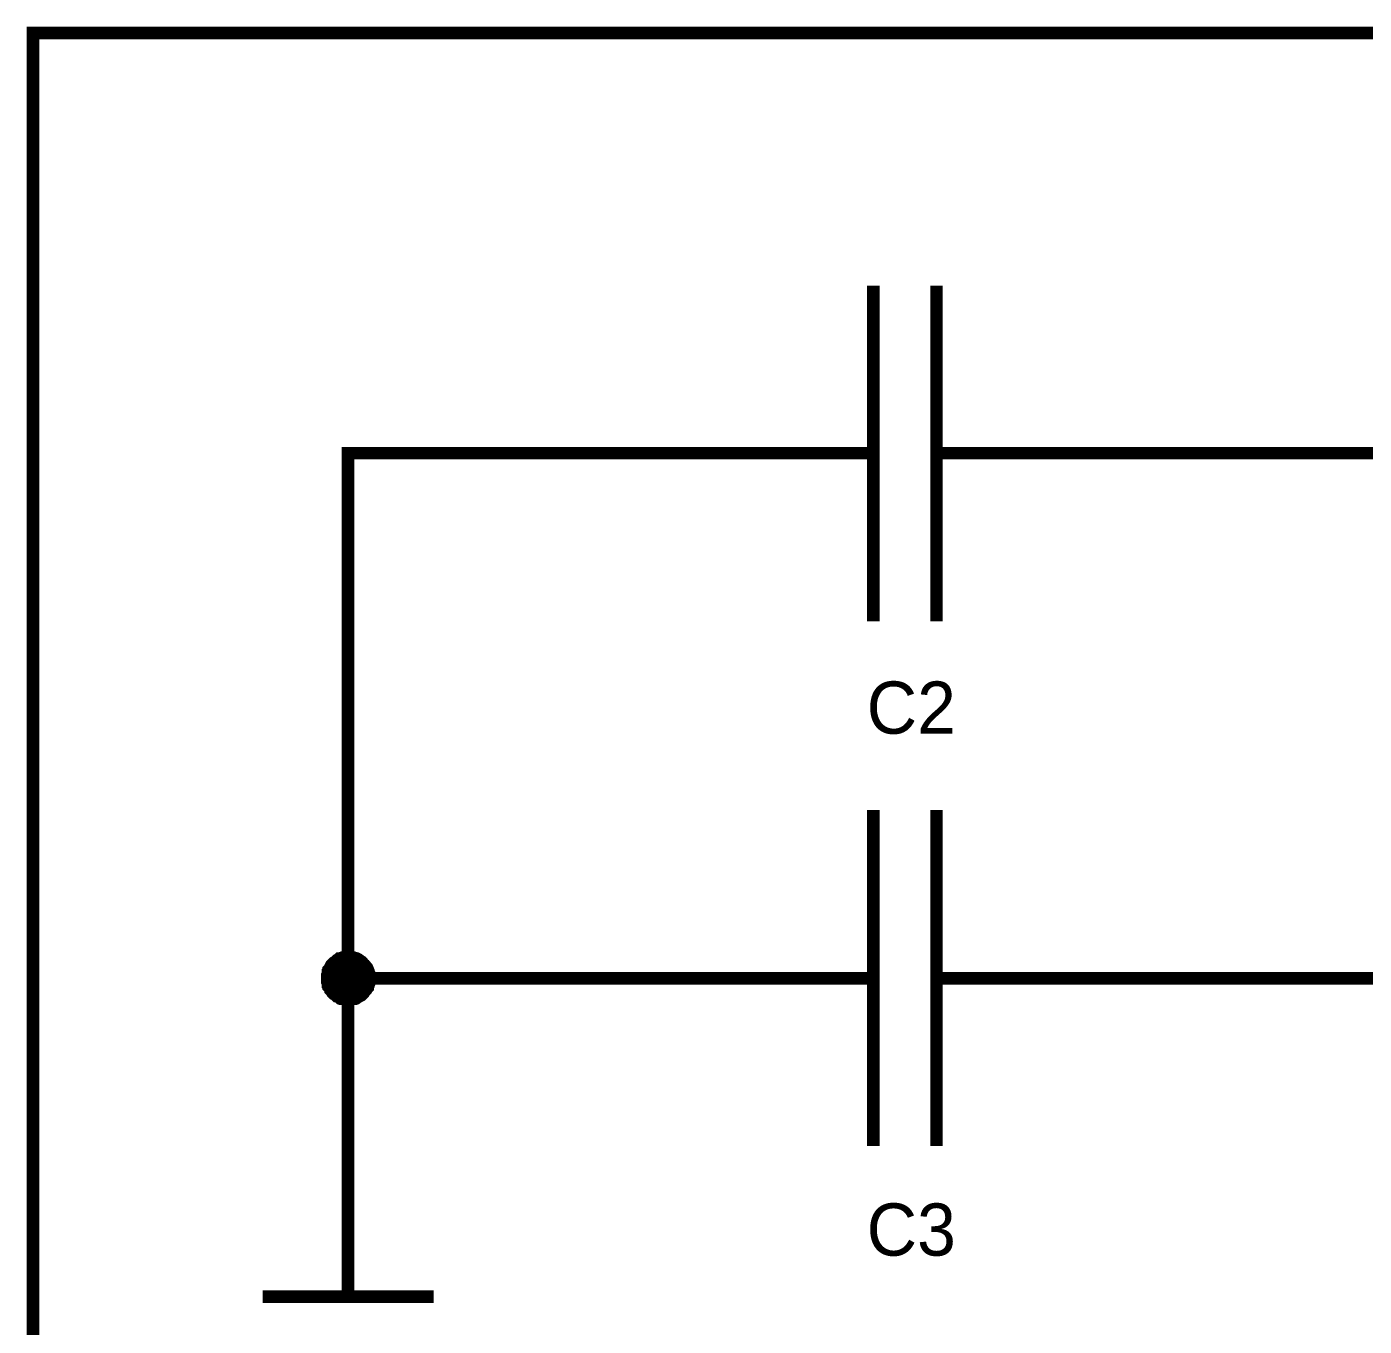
# Model space of a CAD drawing. Header units: millimetres. Extents: x 0 to 841, y 0 to 594.
# Drawn here: x 107.46 to 139.3, y 484.21 to 515.15 of the extents above; entities that cross this region are included whole.
import ezdxf

# ---------------------------------------------------------------- set-up
doc = ezdxf.new("R2010")
doc.units = ezdxf.units.MM
doc.layers.add('Sheet', color=255, linetype='Continuous')

msp = doc.modelspace()

# ---------------------------------------------------------------- linework, layer by layer
at = {"layer": 'Sheet', "const_width": 0.3}
for points in [[(150.094, 514.997), (107.609, 514.997), (107.609, 480), (107.609, 472.497), (107.609, 459.993)], [(127.61, 508.985), (127.61, 500.986)], [(129.116, 508.985), (129.116, 500.986)], [(125.11, 504.993), (115.11, 504.993), (115.11, 492.489), (115.11, 489.988)], [(127.61, 504.993), (125.11, 504.993)], [(129.116, 504.993), (131.6, 504.993)], [(197.579, 499.991), (170.094, 499.991), (170.094, 504.993), (145.11, 504.993), (131.6, 504.993)], [(127.61, 496.496), (127.61, 488.497)], [(129.116, 496.496), (129.116, 488.497)], [(197.579, 494.99), (170.094, 494.99), (170.094, 492.489), (145.11, 492.489), (131.6, 492.489)], [(114.613, 492.489), (114.613, 492.52), (114.613, 492.535), (114.613, 492.566), (114.628, 492.597), (114.628, 492.613), (114.628, 492.644), (114.644, 492.66), (114.644, 492.691), (114.659, 492.706), (114.675, 492.737), (114.69, 492.753), (114.69, 492.768), (114.706, 492.799), (114.721, 492.815), (114.737, 492.83), (114.752, 492.846), (114.768, 492.862), (114.799, 492.877), (114.815, 492.893), (114.83, 492.908), (114.846, 492.924), (114.877, 492.939), (114.892, 492.955), (114.908, 492.955), (114.939, 492.97), (114.954, 492.97), (114.985, 492.986), (115.001, 492.986), (115.032, 493.001), (115.063, 493.001), (115.078, 493.001), (115.11, 493.001)], [(114.613, 492.489), (114.613, 492.52), (114.613, 492.535), (114.613, 492.566), (114.628, 492.597), (114.628, 492.613), (114.628, 492.644), (114.644, 492.66), (114.644, 492.691), (114.659, 492.706), (114.675, 492.737), (114.69, 492.753), (114.69, 492.768), (114.706, 492.799), (114.721, 492.815), (114.737, 492.83), (114.752, 492.846), (114.768, 492.862), (114.799, 492.877), (114.815, 492.893), (114.83, 492.908), (114.846, 492.924), (114.877, 492.939), (114.892, 492.955), (114.908, 492.955), (114.939, 492.97), (114.954, 492.97), (114.985, 492.986), (115.001, 492.986), (115.032, 493.001), (115.063, 493.001), (115.078, 493.001), (115.11, 493.001)], [(114.613, 492.489), (114.613, 492.52), (114.613, 492.535), (114.613, 492.566), (114.628, 492.597), (114.628, 492.613), (114.628, 492.644), (114.644, 492.66), (114.644, 492.691), (114.659, 492.706), (114.675, 492.737), (114.69, 492.753), (114.69, 492.768), (114.706, 492.799), (114.721, 492.815), (114.737, 492.83), (114.752, 492.846), (114.768, 492.862), (114.799, 492.877), (114.815, 492.893), (114.83, 492.908), (114.846, 492.924), (114.877, 492.939), (114.892, 492.955), (114.908, 492.955), (114.939, 492.97), (114.954, 492.97), (114.985, 492.986), (115.001, 492.986), (115.032, 493.001), (115.063, 493.001), (115.078, 493.001), (115.11, 493.001)], [(114.613, 492.489), (114.613, 492.52), (114.613, 492.535), (114.613, 492.566), (114.628, 492.597), (114.628, 492.613), (114.628, 492.644), (114.644, 492.66), (114.644, 492.691), (114.659, 492.706), (114.675, 492.737), (114.69, 492.753), (114.69, 492.768), (114.706, 492.799), (114.721, 492.815), (114.737, 492.83), (114.752, 492.846), (114.768, 492.862), (114.799, 492.877), (114.815, 492.893), (114.83, 492.908), (114.846, 492.924), (114.877, 492.939), (114.892, 492.955), (114.908, 492.955), (114.939, 492.97), (114.954, 492.97), (114.985, 492.986), (115.001, 492.986), (115.032, 493.001), (115.063, 493.001), (115.078, 493.001), (115.11, 493.001)], [(114.613, 492.489), (114.613, 492.52), (114.613, 492.535), (114.613, 492.566), (114.628, 492.597), (114.628, 492.613), (114.628, 492.644), (114.644, 492.66), (114.644, 492.691), (114.659, 492.706), (114.675, 492.737), (114.69, 492.753), (114.69, 492.768), (114.706, 492.799), (114.721, 492.815), (114.737, 492.83), (114.752, 492.846), (114.768, 492.862), (114.799, 492.877), (114.815, 492.893), (114.83, 492.908), (114.846, 492.924), (114.877, 492.939), (114.892, 492.955), (114.908, 492.955), (114.939, 492.97), (114.954, 492.97), (114.985, 492.986), (115.001, 492.986), (115.032, 493.001), (115.063, 493.001), (115.078, 493.001), (115.11, 493.001)], [(114.613, 492.489), (114.613, 492.52), (114.613, 492.535), (114.613, 492.566), (114.628, 492.597), (114.628, 492.613), (114.628, 492.644), (114.644, 492.66), (114.644, 492.691), (114.659, 492.706), (114.675, 492.737), (114.69, 492.753), (114.69, 492.768), (114.706, 492.799), (114.721, 492.815), (114.737, 492.83), (114.752, 492.846), (114.768, 492.862), (114.799, 492.877), (114.815, 492.893), (114.83, 492.908), (114.846, 492.924), (114.877, 492.939), (114.892, 492.955), (114.908, 492.955), (114.939, 492.97), (114.954, 492.97), (114.985, 492.986), (115.001, 492.986), (115.032, 493.001), (115.063, 493.001), (115.078, 493.001), (115.11, 493.001)], [(114.613, 492.489), (114.613, 492.52), (114.613, 492.535), (114.613, 492.566), (114.628, 492.597), (114.628, 492.613), (114.628, 492.644), (114.644, 492.66), (114.644, 492.691), (114.659, 492.706), (114.675, 492.737), (114.69, 492.753), (114.69, 492.768), (114.706, 492.799), (114.721, 492.815), (114.737, 492.83), (114.752, 492.846), (114.768, 492.862), (114.799, 492.877), (114.815, 492.893), (114.83, 492.908), (114.846, 492.924), (114.877, 492.939), (114.892, 492.955), (114.908, 492.955), (114.939, 492.97), (114.954, 492.97), (114.985, 492.986), (115.001, 492.986), (115.032, 493.001), (115.063, 493.001), (115.078, 493.001), (115.11, 493.001)], [(114.613, 492.489), (114.613, 492.52), (114.613, 492.535), (114.613, 492.566), (114.628, 492.597), (114.628, 492.613), (114.628, 492.644), (114.644, 492.66), (114.644, 492.691), (114.659, 492.706), (114.675, 492.737), (114.69, 492.753), (114.69, 492.768), (114.706, 492.799), (114.721, 492.815), (114.737, 492.83), (114.752, 492.846), (114.768, 492.862), (114.799, 492.877), (114.815, 492.893), (114.83, 492.908), (114.846, 492.924), (114.877, 492.939), (114.892, 492.955), (114.908, 492.955), (114.939, 492.97), (114.954, 492.97), (114.985, 492.986), (115.001, 492.986), (115.032, 493.001), (115.063, 493.001), (115.078, 493.001), (115.11, 493.001)], [(115.11, 493.001), (115.11, 493.001)], [(115.11, 493.001), (115.141, 493.001), (115.156, 493.001), (115.187, 493.001), (115.218, 492.986), (115.234, 492.986), (115.265, 492.97), (115.28, 492.97), (115.311, 492.955), (115.327, 492.955), (115.358, 492.939), (115.374, 492.924), (115.389, 492.908), (115.42, 492.893), (115.436, 492.877), (115.451, 492.862), (115.467, 492.846), (115.482, 492.83), (115.498, 492.815), (115.513, 492.799), (115.529, 492.768), (115.544, 492.753), (115.56, 492.737), (115.575, 492.706), (115.575, 492.691), (115.591, 492.66), (115.591, 492.644), (115.606, 492.613), (115.606, 492.597), (115.622, 492.566), (115.622, 492.535), (115.622, 492.52), (115.622, 492.489)], [(115.11, 493.001), (115.11, 493.001)], [(115.11, 493.001), (115.141, 493.001), (115.156, 493.001), (115.187, 493.001), (115.218, 492.986), (115.234, 492.986), (115.265, 492.97), (115.28, 492.97), (115.311, 492.955), (115.327, 492.955), (115.358, 492.939), (115.374, 492.924), (115.389, 492.908), (115.42, 492.893), (115.436, 492.877), (115.451, 492.862), (115.467, 492.846), (115.482, 492.83), (115.498, 492.815), (115.513, 492.799), (115.529, 492.768), (115.544, 492.753), (115.56, 492.737), (115.575, 492.706), (115.575, 492.691), (115.591, 492.66), (115.591, 492.644), (115.606, 492.613), (115.606, 492.597), (115.622, 492.566), (115.622, 492.535), (115.622, 492.52), (115.622, 492.489)], [(115.11, 493.001), (115.11, 493.001)], [(115.11, 493.001), (115.141, 493.001), (115.156, 493.001), (115.187, 493.001), (115.218, 492.986), (115.234, 492.986), (115.265, 492.97), (115.28, 492.97), (115.311, 492.955), (115.327, 492.955), (115.358, 492.939), (115.374, 492.924), (115.389, 492.908), (115.42, 492.893), (115.436, 492.877), (115.451, 492.862), (115.467, 492.846), (115.482, 492.83), (115.498, 492.815), (115.513, 492.799), (115.529, 492.768), (115.544, 492.753), (115.56, 492.737), (115.575, 492.706), (115.575, 492.691), (115.591, 492.66), (115.591, 492.644), (115.606, 492.613), (115.606, 492.597), (115.622, 492.566), (115.622, 492.535), (115.622, 492.52), (115.622, 492.489)], [(115.11, 493.001), (115.11, 493.001)], [(115.11, 493.001), (115.141, 493.001), (115.156, 493.001), (115.187, 493.001), (115.218, 492.986), (115.234, 492.986), (115.265, 492.97), (115.28, 492.97), (115.311, 492.955), (115.327, 492.955), (115.358, 492.939), (115.374, 492.924), (115.389, 492.908), (115.42, 492.893), (115.436, 492.877), (115.451, 492.862), (115.467, 492.846), (115.482, 492.83), (115.498, 492.815), (115.513, 492.799), (115.529, 492.768), (115.544, 492.753), (115.56, 492.737), (115.575, 492.706), (115.575, 492.691), (115.591, 492.66), (115.591, 492.644), (115.606, 492.613), (115.606, 492.597), (115.622, 492.566), (115.622, 492.535), (115.622, 492.52), (115.622, 492.489)], [(115.11, 493.001), (115.11, 493.001)], [(115.11, 493.001), (115.141, 493.001), (115.156, 493.001), (115.187, 493.001), (115.218, 492.986), (115.234, 492.986), (115.265, 492.97), (115.28, 492.97), (115.311, 492.955), (115.327, 492.955), (115.358, 492.939), (115.374, 492.924), (115.389, 492.908), (115.42, 492.893), (115.436, 492.877), (115.451, 492.862), (115.467, 492.846), (115.482, 492.83), (115.498, 492.815), (115.513, 492.799), (115.529, 492.768), (115.544, 492.753), (115.56, 492.737), (115.575, 492.706), (115.575, 492.691), (115.591, 492.66), (115.591, 492.644), (115.606, 492.613), (115.606, 492.597), (115.622, 492.566), (115.622, 492.535), (115.622, 492.52), (115.622, 492.489)], [(115.11, 493.001), (115.11, 493.001)], [(115.11, 493.001), (115.141, 493.001), (115.156, 493.001), (115.187, 493.001), (115.218, 492.986), (115.234, 492.986), (115.265, 492.97), (115.28, 492.97), (115.311, 492.955), (115.327, 492.955), (115.358, 492.939), (115.374, 492.924), (115.389, 492.908), (115.42, 492.893), (115.436, 492.877), (115.451, 492.862), (115.467, 492.846), (115.482, 492.83), (115.498, 492.815), (115.513, 492.799), (115.529, 492.768), (115.544, 492.753), (115.56, 492.737), (115.575, 492.706), (115.575, 492.691), (115.591, 492.66), (115.591, 492.644), (115.606, 492.613), (115.606, 492.597), (115.622, 492.566), (115.622, 492.535), (115.622, 492.52), (115.622, 492.489)], [(115.11, 493.001), (115.11, 493.001)], [(115.11, 493.001), (115.141, 493.001), (115.156, 493.001), (115.187, 493.001), (115.218, 492.986), (115.234, 492.986), (115.265, 492.97), (115.28, 492.97), (115.311, 492.955), (115.327, 492.955), (115.358, 492.939), (115.374, 492.924), (115.389, 492.908), (115.42, 492.893), (115.436, 492.877), (115.451, 492.862), (115.467, 492.846), (115.482, 492.83), (115.498, 492.815), (115.513, 492.799), (115.529, 492.768), (115.544, 492.753), (115.56, 492.737), (115.575, 492.706), (115.575, 492.691), (115.591, 492.66), (115.591, 492.644), (115.606, 492.613), (115.606, 492.597), (115.622, 492.566), (115.622, 492.535), (115.622, 492.52), (115.622, 492.489)], [(115.11, 493.001), (115.11, 493.001)], [(115.11, 493.001), (115.141, 493.001), (115.156, 493.001), (115.187, 493.001), (115.218, 492.986), (115.234, 492.986), (115.265, 492.97), (115.28, 492.97), (115.311, 492.955), (115.327, 492.955), (115.358, 492.939), (115.374, 492.924), (115.389, 492.908), (115.42, 492.893), (115.436, 492.877), (115.451, 492.862), (115.467, 492.846), (115.482, 492.83), (115.498, 492.815), (115.513, 492.799), (115.529, 492.768), (115.544, 492.753), (115.56, 492.737), (115.575, 492.706), (115.575, 492.691), (115.591, 492.66), (115.591, 492.644), (115.606, 492.613), (115.606, 492.597), (115.622, 492.566), (115.622, 492.535), (115.622, 492.52), (115.622, 492.489)], [(115.11, 491.992), (115.078, 491.992), (115.063, 491.992), (115.032, 491.992), (115.001, 492.007), (114.985, 492.007), (114.954, 492.007), (114.939, 492.023), (114.908, 492.023), (114.892, 492.038), (114.877, 492.054), (114.846, 492.069), (114.83, 492.069), (114.815, 492.085), (114.799, 492.1), (114.768, 492.116), (114.752, 492.131), (114.737, 492.147), (114.721, 492.178), (114.706, 492.194), (114.69, 492.209), (114.69, 492.225), (114.675, 492.256), (114.659, 492.271), (114.644, 492.287), (114.644, 492.318), (114.628, 492.333), (114.628, 492.364), (114.628, 492.38), (114.613, 492.411), (114.613, 492.442), (114.613, 492.458), (114.613, 492.489)], [(114.613, 492.489), (114.613, 492.489)], [(115.11, 491.992), (115.078, 491.992), (115.063, 491.992), (115.032, 491.992), (115.001, 492.007), (114.985, 492.007), (114.954, 492.007), (114.939, 492.023), (114.908, 492.023), (114.892, 492.038), (114.877, 492.054), (114.846, 492.069), (114.83, 492.069), (114.815, 492.085), (114.799, 492.1), (114.768, 492.116), (114.752, 492.131), (114.737, 492.147), (114.721, 492.178), (114.706, 492.194), (114.69, 492.209), (114.69, 492.225), (114.675, 492.256), (114.659, 492.271), (114.644, 492.287), (114.644, 492.318), (114.628, 492.333), (114.628, 492.364), (114.628, 492.38), (114.613, 492.411), (114.613, 492.442), (114.613, 492.458), (114.613, 492.489)], [(114.613, 492.489), (114.613, 492.489)], [(115.11, 491.992), (115.078, 491.992), (115.063, 491.992), (115.032, 491.992), (115.001, 492.007), (114.985, 492.007), (114.954, 492.007), (114.939, 492.023), (114.908, 492.023), (114.892, 492.038), (114.877, 492.054), (114.846, 492.069), (114.83, 492.069), (114.815, 492.085), (114.799, 492.1), (114.768, 492.116), (114.752, 492.131), (114.737, 492.147), (114.721, 492.178), (114.706, 492.194), (114.69, 492.209), (114.69, 492.225), (114.675, 492.256), (114.659, 492.271), (114.644, 492.287), (114.644, 492.318), (114.628, 492.333), (114.628, 492.364), (114.628, 492.38), (114.613, 492.411), (114.613, 492.442), (114.613, 492.458), (114.613, 492.489)], [(114.613, 492.489), (114.613, 492.489)], [(115.11, 491.992), (115.078, 491.992), (115.063, 491.992), (115.032, 491.992), (115.001, 492.007), (114.985, 492.007), (114.954, 492.007), (114.939, 492.023), (114.908, 492.023), (114.892, 492.038), (114.877, 492.054), (114.846, 492.069), (114.83, 492.069), (114.815, 492.085), (114.799, 492.1), (114.768, 492.116), (114.752, 492.131), (114.737, 492.147), (114.721, 492.178), (114.706, 492.194), (114.69, 492.209), (114.69, 492.225), (114.675, 492.256), (114.659, 492.271), (114.644, 492.287), (114.644, 492.318), (114.628, 492.333), (114.628, 492.364), (114.628, 492.38), (114.613, 492.411), (114.613, 492.442), (114.613, 492.458), (114.613, 492.489)], [(114.613, 492.489), (114.613, 492.489)], [(115.11, 491.992), (115.078, 491.992), (115.063, 491.992), (115.032, 491.992), (115.001, 492.007), (114.985, 492.007), (114.954, 492.007), (114.939, 492.023), (114.908, 492.023), (114.892, 492.038), (114.877, 492.054), (114.846, 492.069), (114.83, 492.069), (114.815, 492.085), (114.799, 492.1), (114.768, 492.116), (114.752, 492.131), (114.737, 492.147), (114.721, 492.178), (114.706, 492.194), (114.69, 492.209), (114.69, 492.225), (114.675, 492.256), (114.659, 492.271), (114.644, 492.287), (114.644, 492.318), (114.628, 492.333), (114.628, 492.364), (114.628, 492.38), (114.613, 492.411), (114.613, 492.442), (114.613, 492.458), (114.613, 492.489)], [(114.613, 492.489), (114.613, 492.489)], [(115.11, 491.992), (115.078, 491.992), (115.063, 491.992), (115.032, 491.992), (115.001, 492.007), (114.985, 492.007), (114.954, 492.007), (114.939, 492.023), (114.908, 492.023), (114.892, 492.038), (114.877, 492.054), (114.846, 492.069), (114.83, 492.069), (114.815, 492.085), (114.799, 492.1), (114.768, 492.116), (114.752, 492.131), (114.737, 492.147), (114.721, 492.178), (114.706, 492.194), (114.69, 492.209), (114.69, 492.225), (114.675, 492.256), (114.659, 492.271), (114.644, 492.287), (114.644, 492.318), (114.628, 492.333), (114.628, 492.364), (114.628, 492.38), (114.613, 492.411), (114.613, 492.442), (114.613, 492.458), (114.613, 492.489)], [(114.613, 492.489), (114.613, 492.489)], [(115.11, 491.992), (115.078, 491.992), (115.063, 491.992), (115.032, 491.992), (115.001, 492.007), (114.985, 492.007), (114.954, 492.007), (114.939, 492.023), (114.908, 492.023), (114.892, 492.038), (114.877, 492.054), (114.846, 492.069), (114.83, 492.069), (114.815, 492.085), (114.799, 492.1), (114.768, 492.116), (114.752, 492.131), (114.737, 492.147), (114.721, 492.178), (114.706, 492.194), (114.69, 492.209), (114.69, 492.225), (114.675, 492.256), (114.659, 492.271), (114.644, 492.287), (114.644, 492.318), (114.628, 492.333), (114.628, 492.364), (114.628, 492.38), (114.613, 492.411), (114.613, 492.442), (114.613, 492.458), (114.613, 492.489)], [(114.613, 492.489), (114.613, 492.489)], [(115.11, 491.992), (115.078, 491.992), (115.063, 491.992), (115.032, 491.992), (115.001, 492.007), (114.985, 492.007), (114.954, 492.007), (114.939, 492.023), (114.908, 492.023), (114.892, 492.038), (114.877, 492.054), (114.846, 492.069), (114.83, 492.069), (114.815, 492.085), (114.799, 492.1), (114.768, 492.116), (114.752, 492.131), (114.737, 492.147), (114.721, 492.178), (114.706, 492.194), (114.69, 492.209), (114.69, 492.225), (114.675, 492.256), (114.659, 492.271), (114.644, 492.287), (114.644, 492.318), (114.628, 492.333), (114.628, 492.364), (114.628, 492.38), (114.613, 492.411), (114.613, 492.442), (114.613, 492.458), (114.613, 492.489)], [(114.613, 492.489), (114.613, 492.489)], [(115.622, 492.489), (115.622, 492.458), (115.622, 492.442), (115.622, 492.411), (115.606, 492.38), (115.606, 492.364), (115.591, 492.333), (115.591, 492.318), (115.575, 492.287), (115.575, 492.271), (115.56, 492.256), (115.544, 492.225), (115.529, 492.209), (115.513, 492.194), (115.498, 492.178), (115.482, 492.147), (115.467, 492.131), (115.451, 492.116), (115.436, 492.1), (115.42, 492.085), (115.389, 492.069), (115.374, 492.069), (115.358, 492.054), (115.327, 492.038), (115.311, 492.023), (115.28, 492.023), (115.265, 492.007), (115.234, 492.007), (115.218, 492.007), (115.187, 491.992), (115.156, 491.992), (115.141, 491.992), (115.11, 491.992)], [(115.622, 492.489), (115.622, 492.458), (115.622, 492.442), (115.622, 492.411), (115.606, 492.38), (115.606, 492.364), (115.591, 492.333), (115.591, 492.318), (115.575, 492.287), (115.575, 492.271), (115.56, 492.256), (115.544, 492.225), (115.529, 492.209), (115.513, 492.194), (115.498, 492.178), (115.482, 492.147), (115.467, 492.131), (115.451, 492.116), (115.436, 492.1), (115.42, 492.085), (115.389, 492.069), (115.374, 492.069), (115.358, 492.054), (115.327, 492.038), (115.311, 492.023), (115.28, 492.023), (115.265, 492.007), (115.234, 492.007), (115.218, 492.007), (115.187, 491.992), (115.156, 491.992), (115.141, 491.992), (115.11, 491.992)], [(125.11, 492.489), (115.11, 492.489)], [(115.622, 492.489), (115.622, 492.458), (115.622, 492.442), (115.622, 492.411), (115.606, 492.38), (115.606, 492.364), (115.591, 492.333), (115.591, 492.318), (115.575, 492.287), (115.575, 492.271), (115.56, 492.256), (115.544, 492.225), (115.529, 492.209), (115.513, 492.194), (115.498, 492.178), (115.482, 492.147), (115.467, 492.131), (115.451, 492.116), (115.436, 492.1), (115.42, 492.085), (115.389, 492.069), (115.374, 492.069), (115.358, 492.054), (115.327, 492.038), (115.311, 492.023), (115.28, 492.023), (115.265, 492.007), (115.234, 492.007), (115.218, 492.007), (115.187, 491.992), (115.156, 491.992), (115.141, 491.992), (115.11, 491.992)], [(115.622, 492.489), (115.622, 492.458), (115.622, 492.442), (115.622, 492.411), (115.606, 492.38), (115.606, 492.364), (115.591, 492.333), (115.591, 492.318), (115.575, 492.287), (115.575, 492.271), (115.56, 492.256), (115.544, 492.225), (115.529, 492.209), (115.513, 492.194), (115.498, 492.178), (115.482, 492.147), (115.467, 492.131), (115.451, 492.116), (115.436, 492.1), (115.42, 492.085), (115.389, 492.069), (115.374, 492.069), (115.358, 492.054), (115.327, 492.038), (115.311, 492.023), (115.28, 492.023), (115.265, 492.007), (115.234, 492.007), (115.218, 492.007), (115.187, 491.992), (115.156, 491.992), (115.141, 491.992), (115.11, 491.992)], [(115.622, 492.489), (115.622, 492.458), (115.622, 492.442), (115.622, 492.411), (115.606, 492.38), (115.606, 492.364), (115.591, 492.333), (115.591, 492.318), (115.575, 492.287), (115.575, 492.271), (115.56, 492.256), (115.544, 492.225), (115.529, 492.209), (115.513, 492.194), (115.498, 492.178), (115.482, 492.147), (115.467, 492.131), (115.451, 492.116), (115.436, 492.1), (115.42, 492.085), (115.389, 492.069), (115.374, 492.069), (115.358, 492.054), (115.327, 492.038), (115.311, 492.023), (115.28, 492.023), (115.265, 492.007), (115.234, 492.007), (115.218, 492.007), (115.187, 491.992), (115.156, 491.992), (115.141, 491.992), (115.11, 491.992)], [(115.622, 492.489), (115.622, 492.458), (115.622, 492.442), (115.622, 492.411), (115.606, 492.38), (115.606, 492.364), (115.591, 492.333), (115.591, 492.318), (115.575, 492.287), (115.575, 492.271), (115.56, 492.256), (115.544, 492.225), (115.529, 492.209), (115.513, 492.194), (115.498, 492.178), (115.482, 492.147), (115.467, 492.131), (115.451, 492.116), (115.436, 492.1), (115.42, 492.085), (115.389, 492.069), (115.374, 492.069), (115.358, 492.054), (115.327, 492.038), (115.311, 492.023), (115.28, 492.023), (115.265, 492.007), (115.234, 492.007), (115.218, 492.007), (115.187, 491.992), (115.156, 491.992), (115.141, 491.992), (115.11, 491.992)], [(115.622, 492.489), (115.622, 492.458), (115.622, 492.442), (115.622, 492.411), (115.606, 492.38), (115.606, 492.364), (115.591, 492.333), (115.591, 492.318), (115.575, 492.287), (115.575, 492.271), (115.56, 492.256), (115.544, 492.225), (115.529, 492.209), (115.513, 492.194), (115.498, 492.178), (115.482, 492.147), (115.467, 492.131), (115.451, 492.116), (115.436, 492.1), (115.42, 492.085), (115.389, 492.069), (115.374, 492.069), (115.358, 492.054), (115.327, 492.038), (115.311, 492.023), (115.28, 492.023), (115.265, 492.007), (115.234, 492.007), (115.218, 492.007), (115.187, 491.992), (115.156, 491.992), (115.141, 491.992), (115.11, 491.992)], [(115.622, 492.489), (115.622, 492.458), (115.622, 492.442), (115.622, 492.411), (115.606, 492.38), (115.606, 492.364), (115.591, 492.333), (115.591, 492.318), (115.575, 492.287), (115.575, 492.271), (115.56, 492.256), (115.544, 492.225), (115.529, 492.209), (115.513, 492.194), (115.498, 492.178), (115.482, 492.147), (115.467, 492.131), (115.451, 492.116), (115.436, 492.1), (115.42, 492.085), (115.389, 492.069), (115.374, 492.069), (115.358, 492.054), (115.327, 492.038), (115.311, 492.023), (115.28, 492.023), (115.265, 492.007), (115.234, 492.007), (115.218, 492.007), (115.187, 491.992), (115.156, 491.992), (115.141, 491.992), (115.11, 491.992)], [(115.622, 492.489), (115.622, 492.489), (115.622, 492.489), (115.622, 492.489), (115.622, 492.489), (115.622, 492.489), (115.622, 492.489), (115.622, 492.489), (115.622, 492.489), (115.622, 492.489), (115.622, 492.489), (115.622, 492.489), (115.622, 492.489), (115.622, 492.489), (115.622, 492.489), (115.622, 492.489), (115.622, 492.489), (115.622, 492.489), (115.622, 492.489), (115.622, 492.489), (115.622, 492.489), (115.622, 492.489), (115.622, 492.489), (115.622, 492.489), (115.622, 492.489), (115.622, 492.489), (115.622, 492.489), (115.622, 492.489), (115.622, 492.489), (115.622, 492.489), (115.622, 492.489), (115.622, 492.489), (115.622, 492.489)], [(115.622, 492.489), (115.622, 492.489)], [(115.622, 492.489), (115.622, 492.489), (115.622, 492.489), (115.622, 492.489), (115.622, 492.489), (115.622, 492.489), (115.622, 492.489), (115.622, 492.489), (115.622, 492.489), (115.622, 492.489), (115.622, 492.489), (115.622, 492.489), (115.622, 492.489), (115.622, 492.489), (115.622, 492.489), (115.622, 492.489), (115.622, 492.489), (115.622, 492.489), (115.622, 492.489), (115.622, 492.489), (115.622, 492.489), (115.622, 492.489), (115.622, 492.489), (115.622, 492.489), (115.622, 492.489), (115.622, 492.489), (115.622, 492.489), (115.622, 492.489), (115.622, 492.489), (115.622, 492.489), (115.622, 492.489), (115.622, 492.489), (115.622, 492.489)], [(115.622, 492.489), (115.622, 492.489)], [(115.622, 492.489), (115.622, 492.489), (115.622, 492.489), (115.622, 492.489), (115.622, 492.489), (115.622, 492.489), (115.622, 492.489), (115.622, 492.489), (115.622, 492.489), (115.622, 492.489), (115.622, 492.489), (115.622, 492.489), (115.622, 492.489), (115.622, 492.489), (115.622, 492.489), (115.622, 492.489), (115.622, 492.489), (115.622, 492.489), (115.622, 492.489), (115.622, 492.489), (115.622, 492.489), (115.622, 492.489), (115.622, 492.489), (115.622, 492.489), (115.622, 492.489), (115.622, 492.489), (115.622, 492.489), (115.622, 492.489), (115.622, 492.489), (115.622, 492.489), (115.622, 492.489), (115.622, 492.489), (115.622, 492.489)], [(115.622, 492.489), (115.622, 492.489)], [(115.622, 492.489), (115.622, 492.489), (115.622, 492.489), (115.622, 492.489), (115.622, 492.489), (115.622, 492.489), (115.622, 492.489), (115.622, 492.489), (115.622, 492.489), (115.622, 492.489), (115.622, 492.489), (115.622, 492.489), (115.622, 492.489), (115.622, 492.489), (115.622, 492.489), (115.622, 492.489), (115.622, 492.489), (115.622, 492.489), (115.622, 492.489), (115.622, 492.489), (115.622, 492.489), (115.622, 492.489), (115.622, 492.489), (115.622, 492.489), (115.622, 492.489), (115.622, 492.489), (115.622, 492.489), (115.622, 492.489), (115.622, 492.489), (115.622, 492.489), (115.622, 492.489), (115.622, 492.489), (115.622, 492.489)], [(115.622, 492.489), (115.622, 492.489)], [(115.622, 492.489), (115.622, 492.489), (115.622, 492.489), (115.622, 492.489), (115.622, 492.489), (115.622, 492.489), (115.622, 492.489), (115.622, 492.489), (115.622, 492.489), (115.622, 492.489), (115.622, 492.489), (115.622, 492.489), (115.622, 492.489), (115.622, 492.489), (115.622, 492.489), (115.622, 492.489), (115.622, 492.489), (115.622, 492.489), (115.622, 492.489), (115.622, 492.489), (115.622, 492.489), (115.622, 492.489), (115.622, 492.489), (115.622, 492.489), (115.622, 492.489), (115.622, 492.489), (115.622, 492.489), (115.622, 492.489), (115.622, 492.489), (115.622, 492.489), (115.622, 492.489), (115.622, 492.489), (115.622, 492.489)], [(115.622, 492.489), (115.622, 492.489)], [(115.622, 492.489), (115.622, 492.489), (115.622, 492.489), (115.622, 492.489), (115.622, 492.489), (115.622, 492.489), (115.622, 492.489), (115.622, 492.489), (115.622, 492.489), (115.622, 492.489), (115.622, 492.489), (115.622, 492.489), (115.622, 492.489), (115.622, 492.489), (115.622, 492.489), (115.622, 492.489), (115.622, 492.489), (115.622, 492.489), (115.622, 492.489), (115.622, 492.489), (115.622, 492.489), (115.622, 492.489), (115.622, 492.489), (115.622, 492.489), (115.622, 492.489), (115.622, 492.489), (115.622, 492.489), (115.622, 492.489), (115.622, 492.489), (115.622, 492.489), (115.622, 492.489), (115.622, 492.489), (115.622, 492.489)], [(115.622, 492.489), (115.622, 492.489)], [(115.622, 492.489), (115.622, 492.489), (115.622, 492.489), (115.622, 492.489), (115.622, 492.489), (115.622, 492.489), (115.622, 492.489), (115.622, 492.489), (115.622, 492.489), (115.622, 492.489), (115.622, 492.489), (115.622, 492.489), (115.622, 492.489), (115.622, 492.489), (115.622, 492.489), (115.622, 492.489), (115.622, 492.489), (115.622, 492.489), (115.622, 492.489), (115.622, 492.489), (115.622, 492.489), (115.622, 492.489), (115.622, 492.489), (115.622, 492.489), (115.622, 492.489), (115.622, 492.489), (115.622, 492.489), (115.622, 492.489), (115.622, 492.489), (115.622, 492.489), (115.622, 492.489), (115.622, 492.489), (115.622, 492.489)], [(115.622, 492.489), (115.622, 492.489)], [(115.622, 492.489), (115.622, 492.489), (115.622, 492.489), (115.622, 492.489), (115.622, 492.489), (115.622, 492.489), (115.622, 492.489), (115.622, 492.489), (115.622, 492.489), (115.622, 492.489), (115.622, 492.489), (115.622, 492.489), (115.622, 492.489), (115.622, 492.489), (115.622, 492.489), (115.622, 492.489), (115.622, 492.489), (115.622, 492.489), (115.622, 492.489), (115.622, 492.489), (115.622, 492.489), (115.622, 492.489), (115.622, 492.489), (115.622, 492.489), (115.622, 492.489), (115.622, 492.489), (115.622, 492.489), (115.622, 492.489), (115.622, 492.489), (115.622, 492.489), (115.622, 492.489), (115.622, 492.489), (115.622, 492.489)], [(115.622, 492.489), (115.622, 492.489)], [(127.61, 492.489), (125.11, 492.489)], [(129.116, 492.489), (131.6, 492.489)], [(115.11, 489.988), (115.11, 484.908)], [(113.075, 484.908), (117.144, 484.908)]]:
    msp.add_lwpolyline(points, dxfattribs=at)
at = {"layer": 'Sheet', "const_width": 0.508}
msp.add_lwpolyline([(114.746, 492.5, 1), (115.254, 492.5, 1)], format="xyb", close=True, dxfattribs=at)

# ---------------------------------------------------------------- texts
at = {"layer": 'Sheet'}
for s, p in [('C2', (127.454, 498.314)), ('C3', (127.454, 485.887))]:
    msp.add_text(s, height=1.2427, dxfattribs=at).set_placement(p)

doc.saveas('drawing.dxf')
